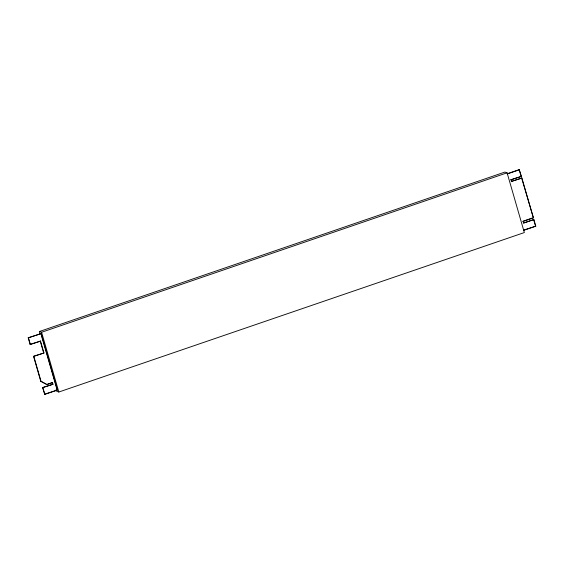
<?xml version="1.0" encoding="UTF-8"?>
<svg xmlns="http://www.w3.org/2000/svg" width="564" height="564" viewBox="0 0 564 564"><rect width="100%" height="100%" fill="white"/><g stroke="black" fill="none" stroke-linecap="round" stroke-linejoin="round"><path stroke-width="0.85" d="M40.136 334.043L39.409 331.519L504.907 172.069L507.092 172.817L524.337 232.565L58.832 392.022L56.654 391.268L56.167 389.583M39.409 331.519L41.588 332.274L507.092 172.817M28.2 337.829L41.137 333.613L57.422 390.034L44.796 394.363L42.568 387.616L52.981 384.267L52.522 382.674L46.974 384.577L40.728 381.222L33.544 356.349L43.957 352.993L40.523 341.114L30.118 344.463L28.2 337.829L41.137 333.613M507.128 173.775L519.204 169.637L521.432 176.384L510.815 179.803L521.432 176.384M507.438 173.881L519.514 169.743M30.118 344.463L40.523 341.114M521.911 178.041L511.294 181.467L521.911 178.041L533.403 217.873L523.103 221.405L523.582 223.062L533.882 219.537L535.8 226.171L523.723 230.309M33.544 356.349L43.957 352.993M522.793 221.299L532.303 218.042M47.454 384.197L52.212 382.568L52.671 384.154M42.568 387.616L52.981 384.267M44.486 394.257L57.422 390.034M523.413 230.204L535.8 226.171M533.403 217.873L521.594 177.935M533.882 219.537L523.582 223.062M40.728 381.222L46.974 384.577M519.204 169.637L521.115 176.278M533.812 220.256L535.25 225.233M511.125 179.916L511.604 181.573M41.588 332.274L58.832 392.022M41.553 336.031L56.865 389.089M40.213 341.008L43.647 352.888M28.51 337.935L30.428 344.576M33.854 356.455L41.038 381.334M42.885 387.722L44.796 394.363"/></g></svg>
